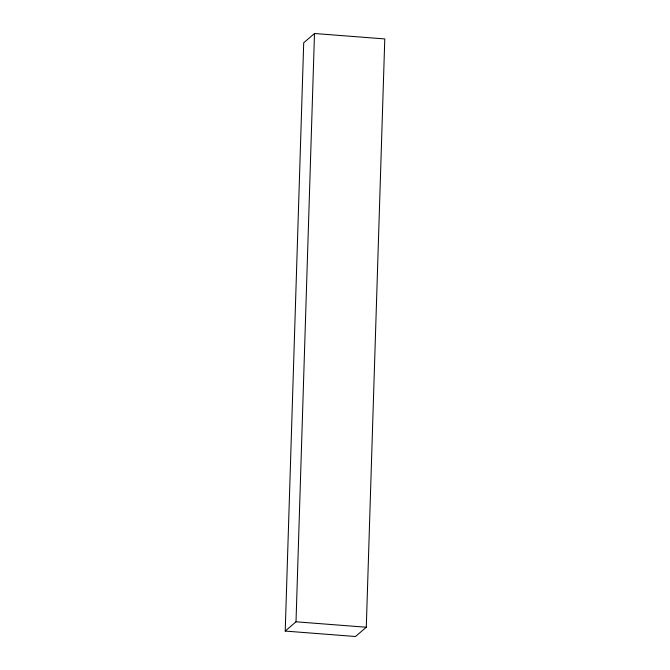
<?xml version="1.0" encoding="UTF-8"?>
<svg xmlns="http://www.w3.org/2000/svg" width="670" height="670" viewBox="0 0 670 670"><rect width="100%" height="100%" fill="white"/><g stroke="black" fill="none" stroke-linecap="round" stroke-linejoin="round"><path stroke-width="1" d="M285.219 631.073L303.711 42.763L314.498 33.5L384.781 38.927L366.289 627.237L355.502 636.5L285.219 631.073L296.006 621.802L366.289 627.237M296.006 621.802L314.498 33.5"/></g></svg>
